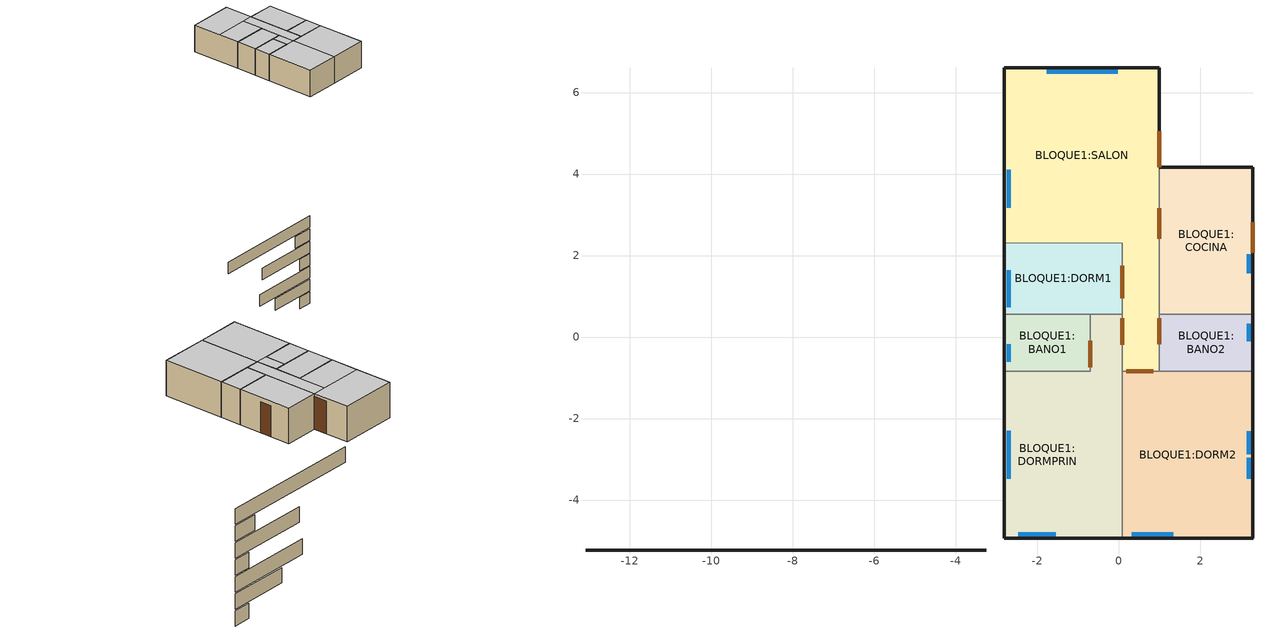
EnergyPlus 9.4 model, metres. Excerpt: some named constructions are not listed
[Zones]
BLOQUE1:SALON
 floor othersideconditionsmodel (Suelo sobre terreno del proyecto): 0.08,2.31 0.99,2.3 0.99,-0.84 0.08,-0.84 z0; -2.81,6.61 0.99,6.61 0.99,2.3 -2.81,2.31 z0
 wall outside (Muro del proyecto): 0.99,4.16 0.99,6.61 -2.81,6.61 -2.81,2.31 z0:2.3
 wall outside (LinearBridgingConstruction): -3.26,-5.24 -13.09,-5.24 z-11.1:-10.1
 wall to BLOQUE1:DORM1 (Lightweight 2 x 25mm gypsum plasterboard with 100mm cavity): -2.81,2.31 0.08,2.31 0.08,0.56 z0:2.3
 wall to BLOQUE1:DORMPRIN (Lightweight 2 x 25mm gypsum plasterboard with 100mm cavity): 0.08,0.56 0.08,-0.84 z0:2.3
 wall to BLOQUE1:DORM2 (Lightweight 2 x 25mm gypsum plasterboard with 100mm cavity): 0.08,-0.84 0.99,-0.84 z0:2.3
 wall to BLOQUE1:BANO2 (Lightweight 2 x 25mm gypsum plasterboard with 100mm cavity): 0.99,-0.84 0.99,0.56 z0:2.3
 wall to BLOQUE1:COCINA (Lightweight 2 x 25mm gypsum plasterboard with 100mm cavity): 0.99,0.56 0.99,4.16 z0:2.3
 window (VENTANA CASO BASE MULCHEN - 1001): -0.03,6.51 -1.77,6.51 z0.74:1.96; -2.71,4.11 -2.71,3.18 z1.04:1.96
 door inside (Puerta interior del proyecto): 0.08,1.74 0.08,0.95 z0:2.1; 0.08,0.46 0.08,-0.19 / 0.18,-0.84 0.84,-0.84 / 0.99,-0.18 0.99,0.46 / 0.99,2.42 0.99,3.16 z0:2.12
 door (Copia de Wooden door): 0.99,4.17 0.99,5.06 z0:2.12
 ceiling adiabatic (10mm Ceiling tiles_Reversed): 0.08,4.16 -2.81,4.16 -2.81,2.31 0.08,2.31 z2.3; 0.99,4.16 0.08,4.16 0.08,-0.84 0.99,-0.84 z2.3; 0.99,6.61 -2.81,6.61 -2.81,4.16 0.99,4.16 z2.3
BLOQUE1:DORM1
 floor othersideconditionsmodel (Suelo sobre terreno del proyecto): -2.81,2.31 0.08,2.31 0.08,0.56 -2.81,0.56 z0
 wall outside (Muro del proyecto): -2.81,2.31 -2.81,0.56 z0:2.3
 wall outside (LinearBridgingConstruction): -3.26,-5.24 -5,-5.24 z-12.2:-11.2
 wall to BLOQUE1:BANO1 (Lightweight 2 x 25mm gypsum plasterboard with 100mm cavity): -2.81,0.56 -0.71,0.56 z0:2.3
 wall to BLOQUE1:DORMPRIN (Lightweight 2 x 25mm gypsum plasterboard with 100mm cavity): -0.71,0.56 0.08,0.56 z0:2.3
 window (VENTANA CASO BASE MULCHEN - 1001): -2.71,1.64 -2.71,0.73 z1.07:1.99
 ceiling adiabatic (10mm Ceiling tiles_Reversed): 0.08,2.31 -2.81,2.31 -2.81,0.56 0.08,0.56 z2.3
BLOQUE1:DORMPRIN
 floor othersideconditionsmodel (Suelo sobre terreno del proyecto): -2.81,-0.84 -0.71,-0.84 -0.71,-4.94 -2.81,-4.94 z0; -0.71,0.56 0.08,0.56 0.08,-4.94 -0.71,-4.94 z0
 wall outside (Muro del proyecto): -2.81,-0.84 -2.81,-4.94 0.08,-4.94 z0:2.3
 wall outside (LinearBridgingConstruction): -3.26,-5.24 -8.99,-5.24 z-13.3:-12.3
 wall to BLOQUE1:BANO1 (Lightweight 2 x 25mm gypsum plasterboard with 100mm cavity): -0.71,0.56 -0.71,-0.84 -2.81,-0.84 z0:2.3
 wall to BLOQUE1:DORM2 (Lightweight 2 x 25mm gypsum plasterboard with 100mm cavity): 0.08,-4.94 0.08,-0.84 z0:2.3
 window (VENTANA CASO BASE MULCHEN - 1001): -2.71,-2.3 -2.71,-3.47 z1.07:1.99; -2.48,-4.84 -1.55,-4.84 z1.03:1.96
 door inside (Puerta interior del proyecto): -0.71,-0.09 -0.71,-0.74 z0:2.11
 ceiling adiabatic (10mm Ceiling tiles_Reversed): 0.08,0.56 -0.71,0.56 -0.71,-0.84 0.08,-0.84 z2.3; 0.08,-0.84 -2.81,-0.84 -2.81,-4.94 0.08,-4.94 z2.3
BLOQUE1:DORM2
 floor othersideconditionsmodel (Suelo sobre terreno del proyecto): 0.08,-0.84 3.29,-0.84 3.29,-4.94 0.08,-4.94 z0
 wall outside (Muro del proyecto): 0.08,-4.94 3.29,-4.94 3.29,-0.84 z0:2.3
 wall outside (LinearBridgingConstruction): -3.26,-5.24 -9.26,-5.24 z-15.5:-14.5
 wall to BLOQUE1:BANO2 (Lightweight 2 x 25mm gypsum plasterboard with 100mm cavity): 3.29,-0.84 0.99,-0.84 z0:2.3
 window (VENTANA CASO BASE MULCHEN - 1001): 0.32,-4.84 1.34,-4.84 z1.04:1.96; 3.19,-2.88 3.19,-2.31 / 3.19,-3.47 3.19,-2.96 z1.04:1.95
 ceiling adiabatic (10mm Ceiling tiles_Reversed): 3.29,-0.84 0.08,-0.84 0.08,-4.94 3.29,-4.94 z2.3
BLOQUE1:BANO2
 floor othersideconditionsmodel (Suelo sobre terreno del proyecto): 0.99,0.56 3.29,0.56 3.29,-0.84 0.99,-0.84 z0
 wall outside (Muro del proyecto): 3.29,-0.84 3.29,0.56 z0:2.3
 wall outside (LinearBridgingConstruction): -3.26,-5.24 -4.45,-5.24 z-17.7:-16.7
 wall to BLOQUE1:COCINA (Lightweight 2 x 25mm gypsum plasterboard with 100mm cavity_Rev): 3.29,0.56 0.99,0.56 z0:2.3
 window (VENTANA CASO BASE MULCHEN - 1001): 3.19,-0.1 3.19,0.32 z1.51:1.98
 ceiling adiabatic (10mm Ceiling tiles_Reversed): 3.29,0.56 0.99,0.56 0.99,-0.84 3.29,-0.84 z2.3
BLOQUE1:COCINA
 floor othersideconditionsmodel (Suelo sobre terreno del proyecto): 0.99,4.16 3.29,4.16 3.29,0.56 0.99,0.56 z0
 wall outside (Muro del proyecto): 3.29,0.56 3.29,4.16 0.99,4.16 z0:2.3
 wall outside (LinearBridgingConstruction): -3.26,-5.24 -7.4,-5.24 z-16.6:-15.6
 window (VENTANA CASO BASE MULCHEN - 1001): 3.19,1.56 3.19,2.03 z1.04:1.95
 door (Puerta exterior del proyecto): 3.29,2.07 3.29,2.82 z0:1.99
 ceiling adiabatic (10mm Ceiling tiles_Reversed): 3.29,4.16 0.99,4.16 0.99,0.56 3.29,0.56 z2.3
BLOQUE1:BANO1
 floor othersideconditionsmodel (Suelo sobre terreno del proyecto): -2.81,0.56 -0.71,0.56 -0.71,-0.84 -2.81,-0.84 z0
 wall outside (Muro del proyecto): -2.81,0.56 -2.81,-0.84 z0:2.3
 wall outside (LinearBridgingConstruction): -3.26,-5.24 -4.45,-5.24 z-14.4:-13.4
 window (VENTANA CASO BASE MULCHEN - 1001): -2.71,-0.18 -2.71,-0.6 z1.5:1.98
 ceiling adiabatic (10mm Ceiling tiles_Reversed): -0.71,0.56 -2.81,0.56 -2.81,-0.84 -0.71,-0.84 z2.3
[Construction]
Puerta interior del proyecto_Rev: Painted Oak_.035
[Material]
Painted Oak_.035: Roughness=Rough; Thickness {m}=.035; Conductivity {w/m-K}=0.19; Density {kg/m3}=700; Specific Heat {J/kg-K}=2390; Thermal Emittance=0.9; Solar Absorptance=0.5; Visible Absorptance=0.5
[Schedule:Compact]
LIMITE ADAPTATIVO CALF MULCHEN 2O2O: Any Number, Through: 01/01, For: Alldays, Until: 24:00, 20.1, Through: 01/02, For: Alldays, Until: 24:00, 20.44, Through: 01/03, For: Alldays, Until: 24:00, 20.64, Through: 01/04, For: Alldays, Until: 24:00, 20.82, Through: 01/05, For: Alldays, Until: 24:00, 20.82, Through: 01/06, For: Alldays, Until: 24:00, 20.54, Through: 01/07, For: Alldays, Until: 24:00, 20.31, Through: 01/08, For: Alldays, Until: 24:00, 20.11, Through: 01/09, For: Alldays, Until: 24:00, 19.62, Through: 01/10, For: Alldays, Until: 24:00, 19.42, Through: 01/11, For: Alldays, Until: 24:00, 19.48, Through: 01/12, For: Alldays, Until: 24:00, 19.66, Through: 01/13, For: Alldays, Until: 24:00, 20.08, Through: 01/14, For: Alldays, Until: 24:00, 20.23, Through: 01/15, For: Alldays, Until: 24:00, 20.18, Through: 01/16, For: Alldays, Until: 24:00, 20.06, Through: 01/17, For: Alldays, Until: 24:00, 20.12, Through: 01/18, For: Alldays, Until: 24:00, 20.38, Through: 01/19, For: Alldays, Until: 24:00, 20.75, Through: 01/20, For: Alldays, Until: 24:00, 20.81, Through: 01/21, For: Alldays, Until: 24:00, 20.85, Through: 01/22, For: Alldays, Until: 24:00, 21.08, Through: 01/23, For: Alldays, Until: 24:00, 21.31, Through: 01/24, For: Alldays, Until: 24:00, 21.19, Through: 01/25, For: Alldays, Until: 24:00, 21.12, Through: 01/26, For: Alldays, Until: 24:00, 21.11, Through: 01/27, For: Alldays, Until: 24:00, 21.13, Through: 01/28, For: Alldays, Until: 24:00, 21.2, Through: 01/29, For: Alldays, Until: 24:00, 20.98, Through: 01/30, For: Alldays, Until: 24:00, 20.61, Through: 01/31, For: Alldays, Until: 24:00, 20.53, Through: 02/01, For: Alldays, Until: 24:00, 20.63, Through: 02/02, For: Alldays, Until: 24:00, 20.61, Through: 02/03, For: Alldays, Until: 24:00, 20.44, Through: 02/04, For: Alldays, Until: 24:00, 20.22, Through: 02/05, For: Alldays, Until: 24:00, 20.07, Through: 02/06, For: Alldays, Until: 24:00, 19.89, Through: 02/07, For: Alldays, Until: 24:00, 19.79, Through: 02/08, For: Alldays, Until: 24:00, 19.83, Through: 02/09, For: Alldays, Until: 24:00, 20.18, Through: 02/10, For: Alldays, Until: 24:00, 20.67, Through: 02/11, For: Alldays, Until: 24:00, 20.99, Through: 02/12, For: Alldays, Until: 24:00, 21.18, Through: 02/13, For: Alldays, Until: 24:00, 20.96, Through: 02/14, For: Alldays, Until: 24:00, 20.72, Through: 02/15, For: Alldays, Until: 24:00, 20.48, Through: 02/16, For: Alldays, Until: 24:00, 20.46, Through: 02/17, For: Alldays, Until: 24:00, 20.38, Through: 02/18, For: Alldays, Until: 24:00, 20.12, Through: 02/19, For: Alldays, Until: 24:00, 19.98, Through: 02/20, For: Alldays, Until: 24:00, 20.03, Through: 02/21, For: Alldays, Until: 24:00, 20.27, Through: 02/22, For: Alldays, Until: 24:00, 20.47, Through: 02/23, For: Alldays, Until: 24:00, 20.38, Through: 02/24, For: Alldays, Until: 24:00, 20.23, Through: 02/25, For: Alldays, Until: 24:00, 20.04, Through: 02/26, For: Alldays, Until: 24:00, 20.06, Through: 02/27, For: Alldays, Until: 24:00, 20.07, Through: 02/28, For: Alldays, Until: 24:00, 20.13, Through: 03/01, For: Alldays, Until: 24:00, 20.36, Through: 03/02, For: Alldays, Until: 24:00, 20.3, Through: 03/03, For: Alldays, Until: 24:00, 20.41, Through: 03/04, For: Alldays, Until: 24:00, 20.63, Through: 03/05, For: Alldays, Until: 24:00, 20.66, Through: 03/06, For: Alldays, Until: 24:00, 20.74, Through: 03/07, For: Alldays, Until: 24:00, 20.86, Through: 03/08, For: Alldays, Until: 24:00, 20.76, Through: 03/09, For: Alldays, Until: 24:00, 20.58, Through: 03/10, For: Alldays, Until: 24:00, 20.55, Through: 03/11, For: Alldays, Until: 24:00, 20.58, Through: 03/12, For: Alldays, Until: 24:00, 20.49, Through: 03/13, For: Alldays, Until: 24:00, 20.33, Through: 03/14, For: Alldays, Until: 24:00, 20.22, Through: 03/15, For: Alldays, Until: 24:00, 19.97, Through: 03/16, For: Alldays, Until: 24:00, 19.88, Through: 03/17, For: Alldays, Until: 24:00, 19.76, Through: 03/18, For: Alldays, Until: 24:00, 19.73, Through: 03/19, For: Alldays, Until: 24:00, 19.73, Through: 03/20, For: Alldays, Until: 24:00, 19.64, Through: 03/21, For: Alldays, Until: 24:00, 19.6, Through: 03/22, For: Alldays, Until: 24:00, 19.33, Through: 03/23, For: Alldays, Until: 24:00, 19.29, Through: 03/24, For: Alldays, Until: 24:00, 19.28, Through: 03/25, For: Alldays, Until: 24:00, 19.25, Through: 03/26, For: Alldays, Until: 24:00, 19.49, Through: 03/27, For: Alldays, Until: 24:00, 19.74, Through: 03/28, For: Alldays, Until: 24:00, 19.59, Through: 03/29, For: Alldays, Until: 24:00, 19.38, Through: 03/30, For: Alldays, Until: 24:00, 19.22, Through: 03/31, For: Alldays, Until: 24:00, 19.12, Through: 04/01, For: Alldays, Until: 24:00, 19.06, Through: 04/02, For: Alldays, Until: 24:00, 18.98, Through: 04/03, For: Alldays, Until: 24:00, 19.16, Through: 04/04, For: Alldays, Until: 24:00, 19.32, Through: 04/05, For: Alldays, Until: 24:00, 19.34, Through: 04/06, For: Alldays, Until: 24:00, 19.09, Through: 04/07, For: Alldays, Until: 24:00, 18.92, Through: 04/08, For: Alldays, Until: 24:00, 18.84, Through: 04/09, For: Alldays, Until: 24:00, 18.84, Through: 04/10, For: Alldays, Until: 24:00, 18.39, Through: 04/11, For: Alldays, Until: 24:00, 18.16, Through: 04/12, For: Alldays, Until: 24:00, 18.27, Through: 04/13, For: Alldays, Until: 24:00, 18.08, Through: 04/14, For: Alldays, Until: 24:00, 17.95, Through: 04/15, For: Alldays, Until: 24:00, 18.1, Through: 04/16, For: Alldays, Until: 24:00, 18.35, Through: 04/17, For: Alldays, Until: 24:00, 18.44, Through: 04/18, For: Alldays, Until: 24:00, 18.75, Through: 04/19, For: Alldays, Until: 24:00, 19, Through: 04/20, For: Alldays, Until: 24:00, 18.92, Through: 04/21, For: Alldays, Until: 24:00, 18.91, Through: 04/22, For: Alldays, Until: 24:00, 18.81, Through: 04/23, For: Alldays, Until: 24:00, 18.91, Through: 04/24, For: Alldays, Until: 24:00, 18.63, Through: 04/25, For: Alldays, Until: 24:00, 18.62, Through: 04/26, For: Alldays, Until: 24:00, 18.61, Through: 04/27, For: Alldays, Until: 24:00, 18.35, Through: 04/28, For: Alldays, Until: 24:00, 18.36, Through: 04/29, For: Alldays, Until: 24:00, 18.31, Through: 04/30, For: Alldays, Until: 24:00, 18.05, Through: 05/01, For: Alldays, Until: 24:00, 18.02, Through: 05/02, For: Alldays, Until: 24:00, 17.96, Through: 05/03, For: Alldays, Until: 24:00, 17.86, Through: 05/04, For: Alldays, Until: 24:00, 17.89, Through: 05/05, For: Alldays, Until: 24:00, 17.86, Through: 05/06, For: Alldays, Until: 24:00, 17.96, Through: 05/07, For: Alldays, Until: 24:00, 18.01, Through: 05/08, For: Alldays, Until: 24:00, 18.14, Through: 05/09, For: Alldays, Until: 24:00, 18.16, Through: 05/10, For: Alldays, Until: 24:00, 18.23, Through: 05/11, For: Alldays, Until: 24:00, 18.19, Through: 05/12, For: Alldays, Until: 24:00, 17.92, Through: 05/13, For: Alldays, Until: 24:00, 17.72, Through: 05/14, For: Alldays, Until: 24:00, 17.59, Through: 05/15, For: Alldays, Until: 24:00, 17.75, Through: 05/16, For: Alldays, Until: 24:00, 18.11, Through: 05/17, For: Alldays, Until: 24:00, 18.23, Through: 05/18, For: Alldays, Until: 24:00, 18.36, Through: 05/19, For: Alldays, Until: 24:00, 18.37, Through: 05/20, For: Alldays, Until: 24:00, 18.2, Through: 05/21, For: Alldays, Until: 24:00, 17.95, Through: 05/22, For: Alldays, Until: 24:00, 17.52, Through: 05/23, For: Alldays, Until: 24:00, 18, Through: 05/24, For: Alldays, Until: 24:00, 18, Through: 05/25, For: Alldays, Until: 24:00, 18, Through: 05/26, For: Alldays, Until: 24:00, 17.42, Through: 05/27, For: Alldays, Until: 24:00, 17.5, Through: 05/28, For: Alldays, Until: 24:00, 17.68, Through: 05/29, For: Alldays, Until: 24:00, 17.53, Through: 05/30, For: Alldays, Until: 24:00, 18, Through: 05/31, For: Alldays, Until: 24:00, 18, Through: 06/01, For: Alldays, Until: 24:00, 18, Through: 06/02, For: Alldays, Until: 24:00, 18, Through: 06/03, For: Alldays, Until: 24:00, 18, Through: 06/04, For: Alldays, Until: 24:00, 18, Through: 06/05, For: Alldays, Until: 24:00, 18, Through: 06/06, For: Alldays, Until: 24:00, 18, Through: 06/07, For: Alldays, Until: 24:00, 18, Through: 06/08, For: Alldays, Until: 24:00, 18, Through: 06/09, For: Alldays, Until: 24:00, 18, Through: 06/10, For: Alldays, Until: 24:00, 18, Through: 06/11, For: Alldays, Until: 24:00, 18, Through: 06/12, For: Alldays, Until: 24:00, 18, Through: 06/13, For: Alldays, Until: 24:00, 18, Through: 06/14, For: Alldays, Until: 24:00, 18, Through: 06/15, For: Alldays, Until: 24:00, 18, Through: 06/16, For: Alldays, Until: 24:00, 18, Through: 06/17, For: Alldays, Until: 24:00, 18, Through: 06/18, For: Alldays, Until: 24:00, 18, Through: 06/19, For: Alldays, Until: 24:00, 18, Through: 06/20, For: Alldays, Until: 24:00, 18, Through: 06/21, For: Alldays, Until: 24:00, 18, Through: 06/22, For: Alldays, Until: 24:00, 18, Through: 06/23, For: Alldays, Until: 24:00, 18, Through: 06/24, For: Alldays, Until: 24:00, 18, Through: 06/25, For: Alldays, Until: 24:00, 18, Through: 06/26, For: Alldays, Until: 24:00, 18, Through: 06/27, For: Alldays, Until: 24:00, 18, Through: 06/28, For: Alldays, Until: 24:00, 18, Through: 06/29, For: Alldays, Until: 24:00, 18, Through: 06/30, For: Alldays, Until: 24:00, 18, Through: 07/01, For: Alldays, Until: 24:00, 18, Through: 07/02, For: Alldays, Until: 24:00, 18, Through: 07/03, For: Alldays, Until: 24:00, 18, Through: 07/04, For: Alldays, Until: 24:00, 18, Through: 07/05, For: Alldays, Until: 24:00, 18, Through: 07/06, For: Alldays, Until: 24:00, 18, Through: 07/07, For: Alldays, Until: 24:00, 18, Through: 07/08, For: Alldays, Until: 24:00, 18, Through: 07/09, For: Alldays, Until: 24:00, 18, Through: 07/10, For: Alldays, Until: 24:00, 18, Through: 07/11, For: Alldays, Until: 24:00, 18, Through: 07/12, For: Alldays, Until: 24:00, 18, Through: 07/13, For: Alldays, Until: 24:00, 18, Through: 07/14, For: Alldays, Until: 24:00, 18, Through: 07/15, For: Alldays, Until: 24:00, 18, Through: 07/16, For: Alldays, Until: 24:00, 18, Through: 07/17, For: Alldays, Until: 24:00, 18, Through: 07/18, For: Alldays, Until: 24:00, 18, Through: 07/19, For: Alldays, Until: 24:00, 18, Through: 07/20, For: Alldays, Until: 24:00, 18, Through: 07/21, For: Alldays, Until: 24:00, 18, Through: 07/22, For: Alldays, Until: 24:00, 18, Through: 07/23, For: Alldays, Until: 24:00, 18, Through: 07/24, For: Alldays, Until: 24:00, 18, Through: 07/25, For: Alldays, Until: 24:00, 18, Through: 07/26, For: Alldays, Until: 24:00, 18, Through: 07/27, For: Alldays, Until: 24:00, 18, Through: 07/28, For: Alldays, Until: 24:00, 18, Through: 07/29, For: Alldays, Until: 24:00, 18, Through: 07/30, For: Alldays, Until: 24:00, 18, Through: 07/31, For: Alldays, Until: 24:00, 18, Through: 08/01, For: Alldays, Until: 24:00, 18, Through: 08/02, For: Alldays, Until: 24:00, 18, Through: 08/03, For: Alldays, Until: 24:00, 18, Through: 08/04, For: Alldays, Until: 24:00, 18, Through: 08/05, For: Alldays, Until: 24:00, 17.41, Through: 08/06, For: Alldays, Until: 24:00, 17.43, Through: 08/07, For: Alldays, Until: 24:00, 18, Through: 08/08, For: Alldays, Until: 24:00, 18, Through: 08/09, For: Alldays, Until: 24:00, 18, Through: 08/10, For: Alldays, Until: 24:00, 18, Through: 08/11, For: Alldays, Until: 24:00, 18, Through: 08/12, For: Alldays, Until: 24:00, 18, Through: 08/13, For: Alldays, Until: 24:00, 18, Through: 08/14, For: Alldays, Until: 24:00, 18, Through: 08/15, For: Alldays, Until: 24:00, 18, Through: 08/16, For: Alldays, Until: 24:00, 18, Through: 08/17, For: Alldays, Until: 24:00, 18, Through: 08/18, For: Alldays, Until: 24:00, 18, Through: 08/19, For: Alldays, Until: 24:00, 18, Through: 08/20, For: Alldays, Until: 24:00, 18, Through: 08/21, For: Alldays, Until: 24:00, 18, Through: 08/22, For: Alldays, Until: 24:00, 18, Through: 08/23, For: Alldays, Until: 24:00, 18, Through: 08/24, For: Alldays, Until: 24:00, 18, Through: 08/25, For: Alldays, Until: 24:00, 18, Through: 08/26, For: Alldays, Until: 24:00, 17.44, Through: 08/27, For: Alldays, Until: 24:00, 17.41, Through: 08/28, For: Alldays, Until: 24:00, 18, Through: 08/29, For: Alldays, Until: 24:00, 18, Through: 08/30, For: Alldays, Until: 24:00, 18, Through: 08/31, For: Alldays, Until: 24:00, 18, Through: 09/01, For: Alldays, Until: 24:00, 18, Through: 09/02, For: Alldays, Until: 24:00, 18, Through: 09/03, For: Alldays, Until: 24:00, 18, Through: 09/04, For: Alldays, Until: 24:00, 18, Through: 09/05, For: Alldays, Until: 24:00, 18, Through: 09/06, For: Alldays, Until: 24:00, 18, Through: 09/07, For: Alldays, Until: 24:00, 18, Through: 09/08, For: Alldays, Until: 24:00, 18, Through: 09/09, For: Alldays, Until: 24:00, 18, Through: 09/10, For: Alldays, Until: 24:00, 18, Through: 09/11, For: Alldays, Until: 24:00, 18, Through: 09/12, For: Alldays, Until: 24:00, 18, Through: 09/13, For: Alldays, Until: 24:00, 18, Through: 09/14, For: Alldays, Until: 24:00, 18, Through: 09/15, For: Alldays, Until: 24:00, 18, Through: 09/16, For: Alldays, Until: 24:00, 18, Through: 09/17, For: Alldays, Until: 24:00, 17.63, Through: 09/18, For: Alldays, Until: 24:00, 17.77, Through: 09/19, For: Alldays, Until: 24:00, 17.73, Through: 09/20, For: Alldays, Until: 24:00, 17.82, Through: 09/21, For: Alldays, Until: 24:00, 18.04, Through: 09/22, For: Alldays, Until: 24:00, 18.07, Through: 09/23, For: Alldays, Until: 24:00, 17.97, Through: 09/24, For: Alldays, Until: 24:00, 17.95, Through: 09/25, For: Alldays, Until: 24:00, 18.09, Through: 09/26, For: Alldays, Until: 24:00, 17.82, Through: 09/27, For: Alldays, Until: 24:00, 17.7, Through: 09/28, For: Alldays, Until: 24:00, 17.6, Through: 09/29, For: Alldays, Until: 24:00, 17.5, Through: 09/30, For: Alldays, Until: 24:00, 18, Through: 10/01, For: Alldays, Until: 24:00, 18, Through: 10/02, For: Alldays, Until: 24:00, 18, Through: 10/03, For: Alldays, Until: 24:00, 18, Through: 10/04, For: Alldays, Until: 24:00, 18, Through: 10/05, For: Alldays, Until: 24:00, 18, Through: 10/06, For: Alldays, Until: 24:00, 18, Through: 10/07, For: Alldays, Until: 24:00, 18, Through: 10/08, For: Alldays, Until: 24:00, 18, Through: 10/09, For: Alldays, Until: 24:00, 18, Through: 10/10, For: Alldays, Until: 24:00, 17.68, Through: 10/11, For: Alldays, Until: 24:00, 17.78, Through: 10/12, For: Alldays, Until: 24:00, 18.01, Through: 10/13, For: Alldays, Until: 24:00, 18.29, Through: 10/14, For: Alldays, Until: 24:00, 18.44, Through: 10/15, For: Alldays, Until: 24:00, 18.7, Through: 10/16, For: Alldays, Until: 24:00, 18.95, Through: 10/17, For: Alldays, Until: 24:00, 19.02, Through: 10/18, For: Alldays, Until: 24:00, 18.79, Through: 10/19, For: Alldays, Until: 24:00, 18.56, Through: 10/20, For: Alldays, Until: 24:00, 18.38, Through: 10/21, For: Alldays, Until: 24:00, 18.36, Through: 10/22, For: Alldays, Until: 24:00, 18.38, Through: 10/23, For: Alldays, Until: 24:00, 18.44, Through: 10/24, For: Alldays, Until: 24:00, 18.45, Through: 10/25, For: Alldays, Until: 24:00, 18.12, Through: 10/26, For: Alldays, Until: 24:00, 17.99, Through: 10/27, For: Alldays, Until: 24:00, 17.88, Through: 10/28, For: Alldays, Until: 24:00, 17.79, Through: 10/29, For: Alldays, Until: 24:00, 17.8, Through: 10/30, For: Alldays, Until: 24:00, 17.94, Through: 10/31, For: Alldays, Until: 24:00, 18.45, Through: 11/01, For: Alldays, Until: 24:00, 18.99, Through: 11/02, For: Alldays, Until: 24:00, 19.01, Through: 11/03, For: Alldays, Until: 24:00, 18.99, Through: 11/04, For: Alldays, Until: 24:00, 19.14, Through: 11/05, For: Alldays, Until: 24:00, 19.09, Through: 11/06, For: Alldays, Until: 24:00, 18.9, Through: 11/07, For: Alldays, Until: 24:00, 18.86, Through: 11/08, For: Alldays, Until: 24:00, 18.96, Through: 11/09, For: Alldays, Until: 24:00, 19.07, Through: 11/10, For: Alldays, Until: 24:00, 19.09, Through: 11/11, For: Alldays, Until: 24:00, 19.33, Through: 11/12, For: Alldays, Until: 24:00, 19.25, Through: 11/13, For: Alldays, Until: 24:00, 19.27, Through: 11/14, For: Alldays, Until: 24:00, 19.25, Through: 11/15, For: Alldays, Until: 24:00, 19.02, Through: 11/16, For: Alldays, Until: 24:00, 18.98, Through: 11/17, For: Alldays, Until: 24:00, 19.04, Through: 11/18, For: Alldays, Until: 24:00, 19.08, Through: 11/19, For: Alldays, Until: 24:00, 19.13, Through: 11/20, For: Alldays, Until: 24:00, 19.17, Through: 11/21, For: Alldays, Until: 24:00, 19.04, Through: 11/22, For: Alldays, Until: 24:00, 19.01, Through: 11/23, For: Alldays, Until: 24:00, 19.09, Through: 11/24, For: Alldays, Until: 24:00, 19.14, Through: 11/25, For: Alldays, Until: 24:00, 19.08, Through: 11/26, For: Alldays, Until: 24:00, 19.02, Through: 11/27, For: Alldays, Until: 24:00, 19, Through: 11/28, For: Alldays, Until: 24:00, 19.11, Through: 11/29, For: Alldays, Until: 24:00, 19.14, Through: 11/30, For: Alldays, Until: 24:00, 19.16, Through: 12/01, For: Alldays, Until: 24:00, 19.24, Through: 12/02, For: Alldays, Until: 24:00, 19.26, Through: 12/03, For: Alldays, Until: 24:00, 19.26, Through: 12/04, For: Alldays, Until: 24:00, 19.17, Through: 12/05, For: Alldays, Until: 24:00, 19.4, Through: 12/06, For: Alldays, Until: 24:00, 19.73, Through: 12/07, For: Alldays, Until: 24:00, 20.01, Through: 12/08, For: Alldays, Until: 24:00, 19.98, Through: 12/09, For: Alldays, Until: 24:00, 19.91, Through: 12/10, For: Alldays, Until: 24:00, 20, Through: 12/11, For: Alldays, Until: 24:00, 19.68, Through: 12/12, For: Alldays, Until: 24:00, 19.49, Through: 12/13, For: Alldays, Until: 24:00, 19.09, Through: 12/14, For: Alldays, Until: 24:00, 18.93, Through: 12/15, For: Alldays, Until: 24:00, 18.92, Through: 12/16, For: Alldays, Until: 24:00, 18.89, Through: 12/17, For: Alldays, Until: 24:00, 19.07, Through: 12/18, For: Alldays, Until: 24:00, 19.35, Through: 12/19, For: Alldays, Until: 24:00, 19.25, Through: 12/20, For: Alldays, Until: 24:00, 19.3, Through: 12/21, For: Alldays, Until: 24:00, 19.37, Through: 12/22, For: Alldays, Until: 24:00, 19.62, Through: 12/23, For: Alldays, Until: 24:00, 19.8, Through: 12/24, For: Alldays, Until: 24:00, 19.88, Through: 12/25, For: Alldays, Until: 24:00, 19.98, Through: 12/26, For: Alldays, Until: 24:00, 20.25, Through: 12/27, For: Alldays, Until: 24:00, 20.5, Through: 12/28, For: Alldays, Until: 24:00, 20.6, Through: 12/29, For: Alldays, Until: 24:00, 20.71, Through: 12/30, For: Alldays, Until: 24:00, 20.4, Through: 12/31, For: Alldays, Until: 24:00, 20.09
LIMITE ADAPTATIVO REF MULCHEN 2O2O: Any Number, Through: 01/01, For: Alldays, Until: 24:00, 27.1, Through: 01/02, For: Alldays, Until: 24:00, 27.44, Through: 01/03, For: Alldays, Until: 24:00, 27.64, Through: 01/04, For: Alldays, Until: 24:00, 27.82, Through: 01/05, For: Alldays, Until: 24:00, 27.82, Through: 01/06, For: Alldays, Until: 24:00, 27.54, Through: 01/07, For: Alldays, Until: 24:00, 27.31, Through: 01/08, For: Alldays, Until: 24:00, 27.11, Through: 01/09, For: Alldays, Until: 24:00, 26.62, Through: 01/10, For: Alldays, Until: 24:00, 26.42, Through: 01/11, For: Alldays, Until: 24:00, 26.48, Through: 01/12, For: Alldays, Until: 24:00, 26.66, Through: 01/13, For: Alldays, Until: 24:00, 27.08, Through: 01/14, For: Alldays, Until: 24:00, 27.23, Through: 01/15, For: Alldays, Until: 24:00, 27.18, Through: 01/16, For: Alldays, Until: 24:00, 27.06, Through: 01/17, For: Alldays, Until: 24:00, 27.12, Through: 01/18, For: Alldays, Until: 24:00, 27.38, Through: 01/19, For: Alldays, Until: 24:00, 27.75, Through: 01/20, For: Alldays, Until: 24:00, 27.81, Through: 01/21, For: Alldays, Until: 24:00, 27.85, Through: 01/22, For: Alldays, Until: 24:00, 28.08, Through: 01/23, For: Alldays, Until: 24:00, 28.31, Through: 01/24, For: Alldays, Until: 24:00, 28.19, Through: 01/25, For: Alldays, Until: 24:00, 28.12, Through: 01/26, For: Alldays, Until: 24:00, 28.11, Through: 01/27, For: Alldays, Until: 24:00, 28.13, Through: 01/28, For: Alldays, Until: 24:00, 28.2, Through: 01/29, For: Alldays, Until: 24:00, 27.98, Through: 01/30, For: Alldays, Until: 24:00, 27.61, Through: 01/31, For: Alldays, Until: 24:00, 27.53, Through: 02/01, For: Alldays, Until: 24:00, 27.63, Through: 02/02, For: Alldays, Until: 24:00, 27.61, Through: 02/03, For: Alldays, Until: 24:00, 27.44, Through: 02/04, For: Alldays, Until: 24:00, 27.22, Through: 02/05, For: Alldays, Until: 24:00, 27.07, Through: 02/06, For: Alldays, Until: 24:00, 26.89, Through: 02/07, For: Alldays, Until: 24:00, 26.79, Through: 02/08, For: Alldays, Until: 24:00, 26.83, Through: 02/09, For: Alldays, Until: 24:00, 27.18, Through: 02/10, For: Alldays, Until: 24:00, 27.67, Through: 02/11, For: Alldays, Until: 24:00, 27.99, Through: 02/12, For: Alldays, Until: 24:00, 28.18, Through: 02/13, For: Alldays, Until: 24:00, 27.96, Through: 02/14, For: Alldays, Until: 24:00, 27.72, Through: 02/15, For: Alldays, Until: 24:00, 27.48, Through: 02/16, For: Alldays, Until: 24:00, 27.46, Through: 02/17, For: Alldays, Until: 24:00, 27.38, Through: 02/18, For: Alldays, Until: 24:00, 27.12, Through: 02/19, For: Alldays, Until: 24:00, 26.98, Through: 02/20, For: Alldays, Until: 24:00, 27.03, Through: 02/21, For: Alldays, Until: 24:00, 27.27, Through: 02/22, For: Alldays, Until: 24:00, 27.47, Through: 02/23, For: Alldays, Until: 24:00, 27.38, Through: 02/24, For: Alldays, Until: 24:00, 27.23, Through: 02/25, For: Alldays, Until: 24:00, 27.04, Through: 02/26, For: Alldays, Until: 24:00, 27.06, Through: 02/27, For: Alldays, Until: 24:00, 27.07, Through: 02/28, For: Alldays, Until: 24:00, 27.13, Through: 03/01, For: Alldays, Until: 24:00, 27.36, Through: 03/02, For: Alldays, Until: 24:00, 27.3, Through: 03/03, For: Alldays, Until: 24:00, 27.41, Through: 03/04, For: Alldays, Until: 24:00, 27.63, Through: 03/05, For: Alldays, Until: 24:00, 27.66, Through: 03/06, For: Alldays, Until: 24:00, 27.74, Through: 03/07, For: Alldays, Until: 24:00, 27.86, Through: 03/08, For: Alldays, Until: 24:00, 27.76, Through: 03/09, For: Alldays, Until: 24:00, 27.58, Through: 03/10, For: Alldays, Until: 24:00, 27.55, Through: 03/11, For: Alldays, Until: 24:00, 27.58, Through: 03/12, For: Alldays, Until: 24:00, 27.49, Through: 03/13, For: Alldays, Until: 24:00, 27.33, Through: 03/14, For: Alldays, Until: 24:00, 27.22, Through: 03/15, For: Alldays, Until: 24:00, 26.97, Through: 03/16, For: Alldays, Until: 24:00, 26.88, Through: 03/17, For: Alldays, Until: 24:00, 26.76, Through: 03/18, For: Alldays, Until: 24:00, 26.73, Through: 03/19, For: Alldays, Until: 24:00, 26.73, Through: 03/20, For: Alldays, Until: 24:00, 26.64, Through: 03/21, For: Alldays, Until: 24:00, 26.6, Through: 03/22, For: Alldays, Until: 24:00, 26.33, Through: 03/23, For: Alldays, Until: 24:00, 26.29, Through: 03/24, For: Alldays, Until: 24:00, 26.28, Through: 03/25, For: Alldays, Until: 24:00, 26.25, Through: 03/26, For: Alldays, Until: 24:00, 26.49, Through: 03/27, For: Alldays, Until: 24:00, 26.74, Through: 03/28, For: Alldays, Until: 24:00, 26.59, Through: 03/29, For: Alldays, Until: 24:00, 26.38, Through: 03/30, For: Alldays, Until: 24:00, 26.22, Through: 03/31, For: Alldays, Until: 24:00, 26.12, Through: 04/01, For: Alldays, Until: 24:00, 26.06, Through: 04/02, For: Alldays, Until: 24:00, 25.98, Through: 04/03, For: Alldays, Until: 24:00, 26.16, Through: 04/04, For: Alldays, Until: 24:00, 26.32, Through: 04/05, For: Alldays, Until: 24:00, 26.34, Through: 04/06, For: Alldays, Until: 24:00, 26.09, Through: 04/07, For: Alldays, Until: 24:00, 25.92, Through: 04/08, For: Alldays, Until: 24:00, 25.84, Through: 04/09, For: Alldays, Until: 24:00, 25.84, Through: 04/10, For: Alldays, Until: 24:00, 25.39, Through: 04/11, For: Alldays, Until: 24:00, 25.16, Through: 04/12, For: Alldays, Until: 24:00, 25.27, Through: 04/13, For: Alldays, Until: 24:00, 25.08, Through: 04/14, For: Alldays, Until: 24:00, 24.95, Through: 04/15, For: Alldays, Until: 24:00, 25.1, Through: 04/16, For: Alldays, Until: 24:00, 25.35, Through: 04/17, For: Alldays, Until: 24:00, 25.44, Through: 04/18, For: Alldays, Until: 24:00, 25.75, Through: 04/19, For: Alldays, Until: 24:00, 26, Through: 04/20, For: Alldays, Until: 24:00, 25.92, Through: 04/21, For: Alldays, Until: 24:00, 25.91, Through: 04/22, For: Alldays, Until: 24:00, 25.81, Through: 04/23, For: Alldays, Until: 24:00, 25.91, Through: 04/24, For: Alldays, Until: 24:00, 25.63, Through: 04/25, For: Alldays, Until: 24:00, 25.62, Through: 04/26, For: Alldays, Until: 24:00, 25.61, Through: 04/27, For: Alldays, Until: 24:00, 25.35, Through: 04/28, For: Alldays, Until: 24:00, 25.36, Through: 04/29, For: Alldays, Until: 24:00, 25.31, Through: 04/30, For: Alldays, Until: 24:00, 25.05, Through: 05/01, For: Alldays, Until: 24:00, 25.02, Through: 05/02, For: Alldays, Until: 24:00, 24.96, Through: 05/03, For: Alldays, Until: 24:00, 24.86, Through: 05/04, For: Alldays, Until: 24:00, 24.89, Through: 05/05, For: Alldays, Until: 24:00, 24.86, Through: 05/06, For: Alldays, Until: 24:00, 24.96, Through: 05/07, For: Alldays, Until: 24:00, 25.01, Through: 05/08, For: Alldays, Until: 24:00, 25.14, Through: 05/09, For: Alldays, Until: 24:00, 25.16, Through: 05/10, For: Alldays, Until: 24:00, 25.23, Through: 05/11, For: Alldays, Until: 24:00, 25.19, Through: 05/12, For: Alldays, Until: 24:00, 24.92, Through: 05/13, For: Alldays, Until: 24:00, 24.72, Through: 05/14, For: Alldays, Until: 24:00, 24.59, Through: 05/15, For: Alldays, Until: 24:00, 24.75, Through: 05/16, For: Alldays, Until: 24:00, 25.11, Through: 05/17, For: Alldays, Until: 24:00, 25.23, Through: 05/18, For: Alldays, Until: 24:00, 25.36, Through: 05/19, For: Alldays, Until: 24:00, 25.37, Through: 05/20, For: Alldays, Until: 24:00, 25.2, Through: 05/21, For: Alldays, Until: 24:00, 24.95, Through: 05/22, For: Alldays, Until: 24:00, 24.52, Through: 05/23, For: Alldays, Until: 24:00, 25, Through: 05/24, For: Alldays, Until: 24:00, 25, Through: 05/25, For: Alldays, Until: 24:00, 25, Through: 05/26, For: Alldays, Until: 24:00, 24.42, Through: 05/27, For: Alldays, Until: 24:00, 24.5, Through: 05/28, For: Alldays, Until: 24:00, 24.68, Through: 05/29, For: Alldays, Until: 24:00, 24.53, Through: 05/30, For: Alldays, Until: 24:00, 25, Through: 05/31, For: Alldays, Until: 24:00, 25, Through: 06/01, For: Alldays, Until: 24:00, 25, Through: 06/02, For: Alldays, Until: 24:00, 25, Through: 06/03, For: Alldays, Until: 24:00, 25, Through: 06/04, For: Alldays, Until: 24:00, 25, Through: 06/05, For: Alldays, Until: 24:00, 25, Through: 06/06, For: Alldays, Until: 24:00, 25, Through: 06/07, For: Alldays, Until: 24:00, 25, Through: 06/08, For: Alldays, Until: 24:00, 25, Through: 06/09, For: Alldays, Until: 24:00, 25, Through: 06/10, For: Alldays, Until: 24:00, 25, Through: 06/11, For: Alldays, Until: 24:00, 25, Through: 06/12, For: Alldays, Until: 24:00, 25, Through: 06/13, For: Alldays, Until: 24:00, 25, Through: 06/14, For: Alldays, Until: 24:00, 25, Through: 06/15, For: Alldays, Until: 24:00, 25, Through: 06/16, For: Alldays, Until: 24:00, 25, Through: 06/17, For: Alldays, Until: 24:00, 25, Through: 06/18, For: Alldays, Until: 24:00, 25, Through: 06/19, For: Alldays, Until: 24:00, 25, Through: 06/20, For: Alldays, Until: 24:00, 25, Through: 06/21, For: Alldays, Until: 24:00, 25, Through: 06/22, For: Alldays, Until: 24:00, 25, Through: 06/23, For: Alldays, Until: 24:00, 25, Through: 06/24, For: Alldays, Until: 24:00, 25, Through: 06/25, For: Alldays, Until: 24:00, 25, Through: 06/26, For: Alldays, Until: 24:00, 25, Through: 06/27, For: Alldays, Until: 24:00, 25, Through: 06/28, For: Alldays, Until: 24:00, 25, Through: 06/29, For: Alldays, Until: 24:00, 25, Through: 06/30, For: Alldays, Until: 24:00, 25, Through: 07/01, For: Alldays, Until: 24:00, 25, Through: 07/02, For: Alldays, Until: 24:00, 25, Through: 07/03, For: Alldays, Until: 24:00, 25, Through: 07/04, For: Alldays, Until: 24:00, 25, Through: 07/05, For: Alldays, Until: 24:00, 25, Through: 07/06, For: Alldays, Until: 24:00, 25, Through: 07/07, For: Alldays, Until: 24:00, 25, Through: 07/08, For: Alldays, Until: 24:00, 25, Through: 07/09, For: Alldays, Until: 24:00, 25, Through: 07/10, For: Alldays, Until: 24:00, 25, Through: 07/11, For: Alldays, Until: 24:00, 25, Through: 07/12, For: Alldays, Until: 24:00, 25, Through: 07/13, For: Alldays, Until: 24:00, 25, Through: 07/14, For: Alldays, Until: 24:00, 25, Through: 07/15, For: Alldays, Until: 24:00, 25, Through: 07/16, For: Alldays, Until: 24:00, 25, Through: 07/17, For: Alldays, Until: 24:00, 25, Through: 07/18, For: Alldays, Until: 24:00, 25, Through: 07/19, For: Alldays, Until: 24:00, 25, Through: 07/20, For: Alldays, Until: 24:00, 25, Through: 07/21, For: Alldays, Until: 24:00, 25, Through: 07/22, For: Alldays, Until: 24:00, 25, Through: 07/23, For: Alldays, Until: 24:00, 25, Through: 07/24, For: Alldays, Until: 24:00, 25, Through: 07/25, For: Alldays, Until: 24:00, 25, Through: 07/26, For: Alldays, Until: 24:00, 25, Through: 07/27, For: Alldays, Until: 24:00, 25, Through: 07/28, For: Alldays, Until: 24:00, 25, Through: 07/29, For: Alldays, Until: 24:00, 25, Through: 07/30, For: Alldays, Until: 24:00, 25, Through: 07/31, For: Alldays, Until: 24:00, 25, Through: 08/01, For: Alldays, Until: 24:00, 25, Through: 08/02, For: Alldays, Until: 24:00, 25, Through: 08/03, For: Alldays, Until: 24:00, 25, Through: 08/04, For: Alldays, Until: 24:00, 25, Through: 08/05, For: Alldays, Until: 24:00, 24.41, Through: 08/06, For: Alldays, Until: 24:00, 24.43, Through: 08/07, For: Alldays, Until: 24:00, 25, Through: 08/08, For: Alldays, Until: 24:00, 25, Through: 08/09, For: Alldays, Until: 24:00, 25, Through: 08/10, For: Alldays, Until: 24:00, 25, Through: 08/11, For: Alldays, Until: 24:00, 25, Through: 08/12, For: Alldays, Until: 24:00, 25, Through: 08/13, For: Alldays, Until: 24:00, 25, Through: 08/14, For: Alldays, Until: 24:00, 25, Through: 08/15, For: Alldays, Until: 24:00, 25, Through: 08/16, For: Alldays, Until: 24:00, 25, Through: 08/17, For: Alldays, Until: 24:00, 25, Through: 08/18, For: Alldays, Until: 24:00, 25, Through: 08/19, For: Alldays, Until: 24:00, 25, Through: 08/20, For: Alldays, Until: 24:00, 25, Through: 08/21, For: Alldays, Until: 24:00, 25, Through: 08/22, For: Alldays, Until: 24:00, 25, Through: 08/23, For: Alldays, Until: 24:00, 25, Through: 08/24, For: Alldays, Until: 24:00, 25, Through: 08/25, For: Alldays, Until: 24:00, 25, Through: 08/26, For: Alldays, Until: 24:00, 24.44, Through: 08/27, For: Alldays, Until: 24:00, 24.41, Through: 08/28, For: Alldays, Until: 24:00, 25, Through: 08/29, For: Alldays, Until: 24:00, 25, Through: 08/30, For: Alldays, Until: 24:00, 25, Through: 08/31, For: Alldays, Until: 24:00, 25, Through: 09/01, For: Alldays, Until: 24:00, 25, Through: 09/02, For: Alldays, Until: 24:00, 25, Through: 09/03, For: Alldays, Until: 24:00, 25, Through: 09/04, For: Alldays, Until: 24:00, 25, Through: 09/05, For: Alldays, Until: 24:00, 25, Through: 09/06, For: Alldays, Until: 24:00, 25, Through: 09/07, For: Alldays, Until: 24:00, 25, Through: 09/08, For: Alldays, Until: 24:00, 25, Through: 09/09, For: Alldays, Until: 24:00, 25, Through: 09/10, For: Alldays, Until: 24:00, 25, Through: 09/11, For: Alldays, Until: 24:00, 25, Through: 09/12, For: Alldays, Until: 24:00, 25, Through: 09/13, For: Alldays, Until: 24:00, 25, Through: 09/14, For: Alldays, Until: 24:00, 25, Through: 09/15, For: Alldays, Until: 24:00, 25, Through: 09/16, For: Alldays, Until: 24:00, 25, Through: 09/17, For: Alldays, Until: 24:00, 24.63, Through: 09/18, For: Alldays, Until: 24:00, 24.77, Through: 09/19, For: Alldays, Until: 24:00, 24.73, Through: 09/20, For: Alldays, Until: 24:00, 24.82, Through: 09/21, For: Alldays, Until: 24:00, 25.04, Through: 09/22, For: Alldays, Until: 24:00, 25.07, Through: 09/23, For: Alldays, Until: 24:00, 24.97, Through: 09/24, For: Alldays, Until: 24:00, 24.95, Through: 09/25, For: Alldays, Until: 24:00, 25.09, Through: 09/26, For: Alldays, Until: 24:00, 24.82, Through: 09/27, For: Alldays, Until: 24:00, 24.7, Through: 09/28, For: Alldays, Until: 24:00, 24.6, Through: 09/29, For: Alldays, Until: 24:00, 24.5, Through: 09/30, For: Alldays, Until: 24:00, 25, Through: 10/01, For: Alldays, Until: 24:00, 25, Through: 10/02, For: Alldays, Until: 24:00, 25, Through: 10/03, For: Alldays, Until: 24:00, 25, Through: 10/04, For: Alldays, Until: 24:00, 25, Through: 10/05, For: Alldays, Until: 24:00, 25, Through: 10/06, For: Alldays, Until: 24:00, 25, Through: 10/07, For: Alldays, Until: 24:00, 25, Through: 10/08, For: Alldays, Until: 24:00, 25, Through: 10/09, For: Alldays, Until: 24:00, 25, Through: 10/10, For: Alldays, Until: 24:00, 24.68, Through: 10/11, For: Alldays, Until: 24:00, 24.78, Through: 10/12, For: Alldays, Until: 24:00, 25.01, Through: 10/13, For: Alldays, Until: 24:00, 25.29, Through: 10/14, For: Alldays, Until: 24:00, 25.44, Through: 10/15, For: Alldays, Until: 24:00, 25.7, Through: 10/16, For: Alldays, Until: 24:00, 25.95, Through: 10/17, For: Alldays, Until: 24:00, 26.02, Through: 10/18, For: Alldays, Until: 24:00, 25.79, Through: 10/19, For: Alldays, Until: 24:00, 25.56, Through: 10/20, For: Alldays, Until: 24:00, 25.38, Through: 10/21, For: Alldays, Until: 24:00, 25.36, Through: 10/22, For: Alldays, Until: 24:00, 25.38, Through: 10/23, For: Alldays, Until: 24:00, 25.44, Through: 10/24, For: Alldays, Until: 24:00, 25.45, Through: 10/25, For: Alldays, Until: 24:00, 25.12, Through: 10/26, For: Alldays, Until: 24:00, 24.99, Through: 10/27, For: Alldays, Until: 24:00, 24.88, Through: 10/28, For: Alldays, Until: 24:00, 24.79, Through: 10/29, For: Alldays, Until: 24:00, 24.8, Through: 10/30, For: Alldays, Until: 24:00, 24.94, Through: 10/31, For: Alldays, Until: 24:00, 25.45, Through: 11/01, For: Alldays, Until: 24:00, 25.99, Through: 11/02, For: Alldays, Until: 24:00, 26.01, Through: 11/03, For: Alldays, Until: 24:00, 25.99, Through: 11/04, For: Alldays, Until: 24:00, 26.14, Through: 11/05, For: Alldays, Until: 24:00, 26.09, Through: 11/06, For: Alldays, Until: 24:00, 25.9, Through: 11/07, For: Alldays, Until: 24:00, 25.86, Through: 11/08, For: Alldays, Until: 24:00, 25.96, Through: 11/09, For: Alldays, Until: 24:00, 26.07, Through: 11/10, For: Alldays, Until: 24:00, 26.09, Through: 11/11, For: Alldays, Until: 24:00, 26.33, Through: 11/12, For: Alldays, Until: 24:00, 26.25, Through: 11/13, For: Alldays, Until: 24:00, 26.27, Through: 11/14, For: Alldays, Until: 24:00, 26.25, Through: 11/15, For: Alldays, Until: 24:00, 26.02, Through: 11/16, For: Alldays, Until: 24:00, 25.98, Through: 11/17, For: Alldays, Until: 24:00, 26.04, Through: 11/18, For: Alldays, Until: 24:00, 26.08, Through: 11/19, For: Alldays, Until: 24:00, 26.13, Through: 11/20, For: Alldays, Until: 24:00, 26.17, Through: 11/21, For: Alldays, Until: 24:00, 26.04, Through: 11/22, For: Alldays, Until: 24:00, 26.01, Through: 11/23, For: Alldays, Until: 24:00, 26.09, Through: 11/24, For: Alldays, Until: 24:00, 26.14, Through: 11/25, For: Alldays, Until: 24:00, 26.08, Through: 11/26, For: Alldays, Until: 24:00, 26.02, Through: 11/27, For: Alldays, Until: 24:00, 26, Through: 11/28, For: Alldays, Until: 24:00, 26.11, Through: 11/29, For: Alldays, Until: 24:00, 26.14, Through: 11/30, For: Alldays, Until: 24:00, 26.16, Through: 12/01, For: Alldays, Until: 24:00, 26.24, Through: 12/02, For: Alldays, Until: 24:00, 26.26, Through: 12/03, For: Alldays, Until: 24:00, 26.26, Through: 12/04, For: Alldays, Until: 24:00, 26.17, Through: 12/05, For: Alldays, Until: 24:00, 26.4, Through: 12/06, For: Alldays, Until: 24:00, 26.73, Through: 12/07, For: Alldays, Until: 24:00, 27.01, Through: 12/08, For: Alldays, Until: 24:00, 26.98, Through: 12/09, For: Alldays, Until: 24:00, 26.91, Through: 12/10, For: Alldays, Until: 24:00, 27, Through: 12/11, For: Alldays, Until: 24:00, 26.68, Through: 12/12, For: Alldays, Until: 24:00, 26.49, Through: 12/13, For: Alldays, Until: 24:00, 26.09, Through: 12/14, For: Alldays, Until: 24:00, 25.93, Through: 12/15, For: Alldays, Until: 24:00, 25.92, Through: 12/16, For: Alldays, Until: 24:00, 25.89, Through: 12/17, For: Alldays, Until: 24:00, 26.07, Through: 12/18, For: Alldays, Until: 24:00, 26.35, Through: 12/19, For: Alldays, Until: 24:00, 26.25, Through: 12/20, For: Alldays, Until: 24:00, 26.3, Through: 12/21, For: Alldays, Until: 24:00, 26.37, Through: 12/22, For: Alldays, Until: 24:00, 26.62, Through: 12/23, For: Alldays, Until: 24:00, 26.8, Through: 12/24, For: Alldays, Until: 24:00, 26.88, Through: 12/25, For: Alldays, Until: 24:00, 26.98, Through: 12/26, For: Alldays, Until: 24:00, 27.25, Through: 12/27, For: Alldays, Until: 24:00, 27.5, Through: 12/28, For: Alldays, Until: 24:00, 27.6, Through: 12/29, For: Alldays, Until: 24:00, 27.71, Through: 12/30, For: Alldays, Until: 24:00, 27.4, Through: 12/31, For: Alldays, Until: 24:00, 27.09
